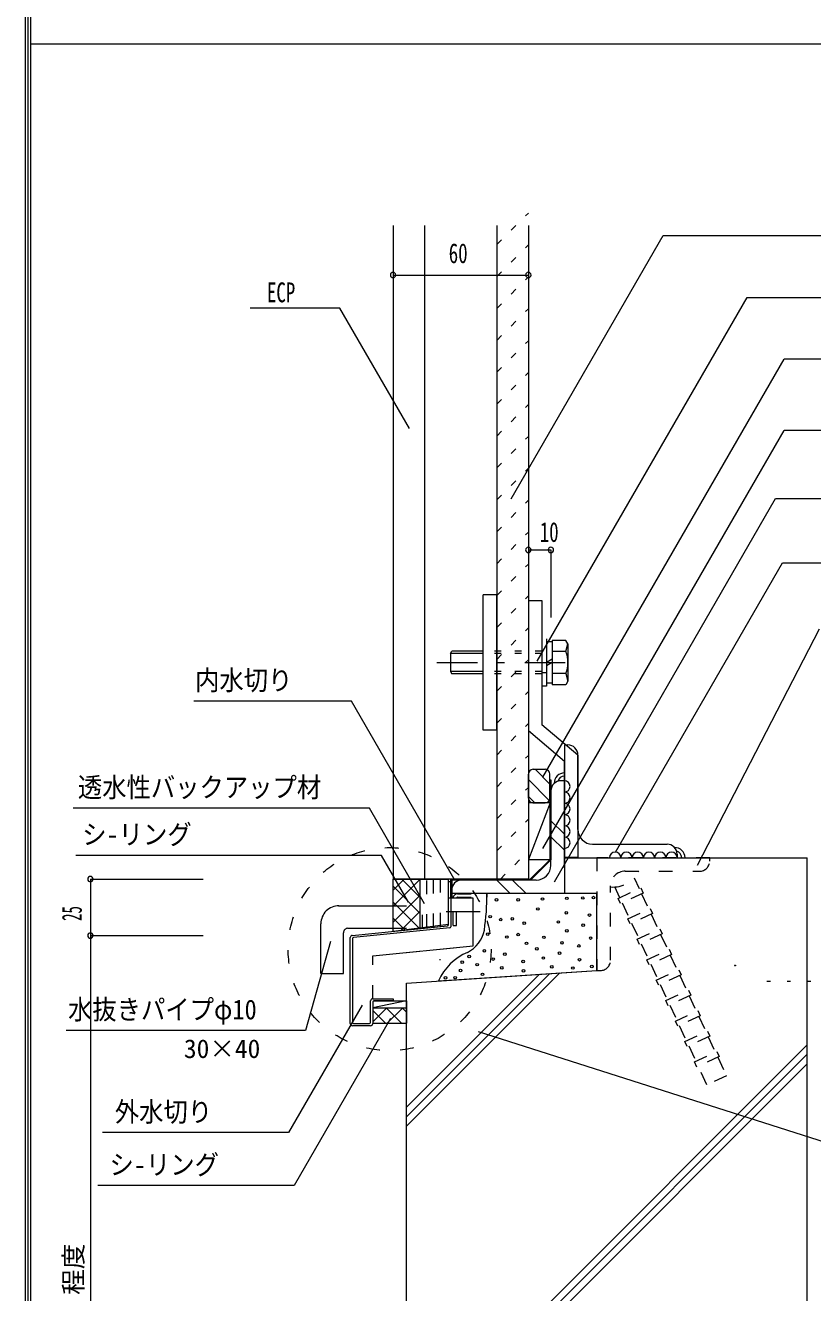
# Model space of a CAD drawing. Units: millimetres, scale not verified. Extents: x -1209 to 1209, y -852 to 852.
# Drawn here: x -1209 to -860, y -571 to -10 of the extents above; entities that cross this region are included whole.
import ezdxf
from ezdxf.enums import TextEntityAlignment as Align

# ---------------------------------------------------------------- set-up
doc = ezdxf.new("R2010")
doc.units = ezdxf.units.MM
doc.header["$LTSCALE"] = 3
for name, pattern in [('USER1', [3, 1, -2]), ('USER2', [5, 2, -3]), ('USER4', [13, 6, -3, 1, -3]), ('USER8', [3, 0.5, -2.5])]:
    doc.linetypes.add(name, pattern=pattern)
for name, color, linetype, lineweight in [('0-1_0-0WAKU', 7, 'Continuous', 18), ('0-2_0-1AL', 5, 'Continuous', 18), ('0-3_0-2SUNPO', 7, 'Continuous', 18), ('0-4_0-3STEEL', 6, 'Continuous', 18), ('0-5_0-4KANAMONO', 6, 'Continuous', 18), ('0-6_0-5FUKUSIZA', 3, 'Continuous', 18), ('0-7_0-6HIFUKU', 4, 'Continuous', 18), ('0-8_0-7KUTAI', 6, 'Continuous', 18), ('0-B_F-F_J_ADD', 6, 'USER8', 18)]:
    doc.layers.add(name, color=color, linetype=linetype, lineweight=lineweight)
doc.styles.add('ＭＳ ゴシック', font='')
doc.styles.get('ＭＳ ゴシック').set_extended_font_data('MS Gothic')

msp = doc.modelspace()

# ---------------------------------------------------------------- linework, layer by layer
at = {"layer": '0-1_0-0WAKU'}
for p, q in [((-1209.414, -852.414), (-1209.414, 852.414)), ((-1208.207, -851.207), (-1208.207, 851.207)), ((-1207, -850), (-1207, 850)), ((-1207, -17.85), (1207, -17.85))]:
    msp.add_line(p, q, dxfattribs=at)
at = {"layer": '0-2_0-1AL'}
for p, q in [((-1046.336, -98.386), (-1046.336, -388.152)), ((-1032.336, -98.386), (-1032.336, -388.152)), ((-1000.336, -98.386), (-1000.336, -388.152)), ((-986.336, -98.386), (-986.336, -388.152)), ((-986.336, -388.152), (-1046.336, -388.152))]:
    msp.add_line(p, q, dxfattribs=at)
at = {"layer": '0-3_0-2SUNPO'}
for p, q in [((-993.887, -219.635), (-926.496, -102.912)), ((-926.496, -102.912), (-785.849, -102.912)), ((-1046.336, -120.374), (-986.336, -120.374)), ((-982.462, -291.598), (-889.33, -130.287)), ((-889.33, -130.287), (-796.16, -130.287)), ((-1069.878, -135.084), (-1109.688, -135.084)), ((-1039.094, -188.403), (-1069.878, -135.084)), ((-979.871, -342.907), (-872.9, -157.627)), ((-754.594, -157.571), (-872.9, -157.627)), ((-979.871, -374.619), (-872.877, -189.3)), ((-769.205, -189.3), (-872.877, -189.3)), ((-974.807, -389.416), (-876.684, -219.46)), ((-876.684, -219.46), (-732.802, -219.46)), ((-947.737, -376.242), (-873.643, -247.909)), ((-873.643, -247.909), (-687.604, -247.909)), ((-911.313, -382.014), (-857.223, -277.172)), ((-1064.754, -309.241), (-1134.743, -309.241)), ((-1018.964, -388.552), (-1064.754, -309.241)), ((-1056.846, -356.707), (-1188.169, -356.707)), ((-1032.336, -399.159), (-1056.846, -356.707)), ((-1051.421, -377.615), (-1187.021, -377.615)), ((-1039.425, -398.393), (-1051.421, -377.615)), ((-1180.554, -388.152), (-1130.553, -388.152)), ((-1180.553, -388.152), (-1180.553, -403.15)), ((-1180.553, -403.15), (-1180.553, -703.11)), ((-1180.554, -413.15), (-1130.553, -413.15)), ((-1074.015, -415.787), (-1085.238, -455.201)), ((-1060.087, -443.986), (-1092.74, -500.543)), ((-1047.496, -449.947), (-1090.25, -523.999)), ((-1085.238, -455.201), (-1191.294, -455.201)), ((-1008.6, -455.637), (-796.371, -523.451)), ((-1092.74, -500.543), (-1175.236, -500.543)), ((-1090.25, -523.999), (-1177.327, -523.999))]:
    msp.add_line(p, q, dxfattribs=at)
at = {"layer": '0-3_0-2SUNPO', "linetype": 'USER4'}
msp.add_line((-1026.944, -292.151), (-964.615, -292.151), dxfattribs=at)
at = {"layer": '0-3_0-2SUNPO'}
msp.add_lwpolyline([(-986.336, -242.229), (-976.336, -242.229), (-976.336, -272.229)], dxfattribs=at)
at = {"layer": '0-3_0-2SUNPO', "linetype": 'USER2'}
msp.add_circle((-1047.855, -419.188), 45, dxfattribs=at)
at = {"layer": '0-3_0-2SUNPO'}
for centre, start, end in [((-1046.336, -120.375), 0, 180), ((-1046.336, -120.375), 180, 0), ((-986.336, -120.375), 0, 180), ((-986.336, -120.375), 180, 0), ((-986.336, -242.229), 0, 180), ((-976.336, -242.229), 0, 180), ((-986.336, -242.229), 180, 0), ((-976.336, -242.229), 180, 0), ((-1180.553, -388.152), 0, 180), ((-1180.553, -388.152), 180, 0), ((-1180.553, -413.15), 0, 180), ((-1180.553, -413.15), 180, 0)]:
    msp.add_arc(centre, 1.2, start, end, dxfattribs=at)
at = {"layer": '0-4_0-3STEEL'}
for p, q in [((-970.336, -328.654), (-970.336, -378.652)), ((-970.336, -328.654), (-968.836, -328.654)), ((-964.338, -366.154), (-964.336, -333.083)), ((-970.336, -344.554), (-971.836, -344.554)), ((-970.336, -344.554), (-970.336, -394.552)), ((-976.334, -382.054), (-976.336, -349.054)), ((-970.336, -368.272), (-976.336, -362.272)), ((-970.336, -375.343), (-976.336, -369.343)), ((-957.838, -372.652), (-924.815, -372.652)), ((-970.336, -378.652), (-920.338, -378.652)), ((-920.338, -377.152), (-920.338, -378.652)), ((-1020.335, -393.052), (-1020.335, -394.552)), ((-1020.334, -393.052), (-1020.334, -394.552)), ((-982.834, -388.552), (-1015.835, -388.552)), ((-982.834, -388.552), (-1015.834, -388.552)), ((-982.834, -388.552), (-1015.834, -388.552)), ((-994.37, -394.552), (-1000.369, -388.552)), ((-987.298, -394.552), (-993.298, -388.552)), ((-970.337, -394.552), (-1020.335, -394.552)), ((-970.336, -394.552), (-1020.334, -394.552))]:
    msp.add_line(p, q, dxfattribs=at)
for centre, radius, start, end in [((-968.836, -333.154), 4.5, 359.99998, 90), ((-971.836, -349.054), 4.5, 90, 180), ((-957.838, -366.154), 6.5, 180, 270), ((-924.838, -377.152), 4.5, 359.99998, 90), ((-982.834, -382.054), 6.5, 270, 0.00002), ((-1015.835, -393.052), 4.5, 90, 180), ((-1015.834, -393.052), 4.5, 90, 180), ((-1015.834, -393.052), 4.5, 90, 180)]:
    msp.add_arc(centre, radius, start, end, dxfattribs=at)
at = {"layer": '0-5_0-4KANAMONO'}
for p, q in [((-1006.336, -322.151), (-1006.336, -262.151)), ((-1000.336, -262.151), (-1006.336, -262.151)), ((-1000.336, -322.151), (-1000.336, -262.151)), ((-986.336, -264.651), (-986.336, -322.49)), ((-986.336, -264.651), (-980.336, -264.651)), ((-980.336, -264.651), (-980.336, -319.696)), ((-980.336, -281.651), (-980.336, -302.651)), ((-978.338, -281.651), (-978.338, -302.651)), ((-975.836, -282.95), (-978.338, -282.95)), ((-969.74, -282.336), (-975.836, -282.336)), ((-975.836, -282.336), (-975.836, -301.966)), ((-968.837, -283.9), (-969.74, -282.335)), ((-969.662, -287.243), (-968.837, -283.901)), ((-968.837, -283.901), (-968.837, -300.401)), ((-1020.889, -288.15), (-1020.313, -287.15)), ((-1020.889, -288.151), (-1020.889, -296.15)), ((-1006.336, -288.151), (-1020.889, -288.151)), ((-1006.336, -287.15), (-1020.313, -287.15)), ((-975.836, -290.707), (-978.338, -292.151)), ((-969.662, -287.243), (-975.836, -287.243)), ((-1020.889, -296.15), (-1020.313, -297.15)), ((-1006.336, -296.15), (-1020.889, -296.15)), ((-1006.336, -297.151), (-1020.313, -297.151)), ((-978.338, -296.651), (-980.336, -296.651)), ((-975.836, -292.151), (-978.338, -293.594)), ((-969.662, -297.058), (-975.836, -297.058)), ((-969.662, -297.058), (-968.837, -300.4)), ((-978.338, -302.651), (-980.336, -302.651)), ((-975.836, -301.351), (-978.338, -301.351)), ((-969.74, -301.966), (-975.836, -301.966)), ((-968.837, -300.401), (-969.74, -301.966)), ((-964.336, -333.152), (-980.336, -319.696)), ((-1000.336, -322.151), (-1006.336, -322.151)), ((-970.336, -335.946), (-986.336, -322.49)), ((-970.336, -383.152), (-970.336, -335.946)), ((-964.336, -333.152), (-964.336, -378.404)), ((-964.336, -352.9), (-964.336, -348.152)), ((-970.336, -354.15), (-970.336, -350.196)), ((-970.336, -378.404), (-964.336, -378.404)), ((-1020.737, -389.152), (-1020.737, -409.248)), ((-1020.737, -389.152), (-1020.737, -409.248)), ((-1070.516, -399.933), (-1046.336, -399.941)), ((-1078.336, -429.93), (-1078.336, -407.932)), ((-1066.245, -409.935), (-1046.336, -409.941)), ((-1064.439, -413.075), (-1022.187, -408.838)), ((-1021.187, -409.745), (-1063.891, -414.032)), ((-1068.336, -429.933), (-1068.336, -411.933)), ((-1065.339, -452.158), (-1065.339, -414.07)), ((-1065.339, -452.158), (-1065.339, -414.07)), ((-1064.341, -414.529), (-1064.341, -451.66)), ((-1064.341, -414.529), (-1064.341, -451.66)), ((-1025.735, -423.752), (-1025.335, -423.752)), ((-1078.336, -429.93), (-1068.336, -429.933)), ((-1056.339, -451.66), (-1056.339, -442.158)), ((-1055.339, -442.66), (-1055.339, -452.158)), ((-1055.339, -442.66), (-1055.339, -452.158)), ((-1056.339, -453.158), (-1064.339, -453.158)), ((-1063.841, -452.16), (-1056.839, -452.16))]:
    msp.add_line(p, q, dxfattribs=at)
at = {"layer": '0-5_0-4KANAMONO', "linetype": 'USER1'}
for p, q in [((-980.336, -287.15), (-1006.336, -287.15)), ((-980.336, -288.151), (-1006.336, -288.151)), ((-980.336, -296.15), (-1006.336, -296.15)), ((-980.336, -297.151), (-1006.336, -297.151))]:
    msp.add_line(p, q, dxfattribs=at)
at = {"layer": '0-5_0-4KANAMONO', "linetype": 'USER2'}
for p, q in [((-1019.739, -408.701), (-1019.739, -396.659)), ((-1019.739, -408.701), (-1019.739, -396.659)), ((-1018.238, -408.701), (-1018.238, -396.657)), ((-1017.738, -396.157), (-1004.735, -396.157)), ((-1017.738, -396.157), (-1004.735, -396.157)), ((-1004.735, -394.659), (-1004.735, -396.157)), ((-1046.336, -399.948), (-1033.336, -399.956)), ((-1033.336, -409.956), (-1033.336, -399.956)), ((-1046.336, -409.948), (-1033.336, -409.956)), ((-1055.341, -441.158), (-1055.341, -422.215))]:
    msp.add_line(p, q, dxfattribs=at)
at = {"layer": '0-5_0-4KANAMONO'}
msp.add_lwpolyline([(-1020.736, -396.152), (-1020.736, -388.152), (-985.502, -388.152), (-976.736, -379.386), (-976.736, -344.152), (-976.336, -344.152), (-976.336, -379.552), (-985.336, -388.552), (-1020.336, -388.552), (-1020.336, -396.152)], close=True, dxfattribs=at)
msp.add_lwpolyline([(-1020.736, -396.152), (-1020.736, -388.152), (-985.502, -388.152), (-976.736, -379.386), (-976.736, -344.152), (-976.336, -344.152), (-976.336, -379.552), (-985.336, -388.552), (-1020.336, -388.552), (-1020.336, -396.152)], close=True, dxfattribs=at)
for points in [[(-1021.737, -408.34), (-1021.737, -389.152), (-1020.737, -389.152)], [(-1021.737, -408.34), (-1021.737, -389.152), (-1020.737, -389.152)], [(-1055.341, -422.215), (-1010.738, -417.739), (-1010.738, -396.658), (-1021.737, -396.658)], [(-1055.339, -441.158), (-1046.338, -441.158), (-1046.338, -442.16), (-1054.839, -442.16)], [(-1055.339, -441.158), (-1046.338, -441.158), (-1046.338, -442.16), (-1054.839, -442.16)]]:
    msp.add_lwpolyline(points, dxfattribs=at)
at = {"layer": '0-5_0-4KANAMONO', "linetype": 'USER2'}
for points in [[(-1055.341, -441.158), (-1055.341, -422.215), (-1010.738, -417.739), (-1010.738, -396.658), (-1021.737, -396.658)], [(-1019.739, -408.701), (-1018.238, -408.701), (-1018.238, -396.657)], [(-1017.739, -394.659), (-1004.735, -394.659), (-1004.735, -396.157)]]:
    msp.add_lwpolyline(points, dxfattribs=at)
at = {"layer": '0-5_0-4KANAMONO'}
for centre, radius, start, end in [((-983.837, -292.151), 15, 340.90302, 19.097), ((-1070.336, -407.932), 8, 89.98428, 180), ((-1066.336, -411.933), 2, 89.98428, 180), ((-1022.237, -408.34), 0.5, 275.72675, 0), ((-1022.237, -408.34), 0.5, 275.72675, 0), ((-1021.237, -409.248), 0.5, 275.73214, 0), ((-1021.237, -409.248), 0.5, 275.73214, 0), ((-1064.339, -414.07), 1, 95.72675, 180), ((-1063.841, -414.529), 0.5, 95.73214, 180), ((-1055.339, -442.158), 1, 90, 180), ((-1054.839, -442.66), 0.5, 90, 180), ((-1054.839, -442.66), 0.5, 90, 180), ((-1064.339, -452.158), 1, 180, 270), ((-1063.841, -451.66), 0.5, 180, 270), ((-1056.839, -451.66), 0.5, 270, 0), ((-1056.339, -452.158), 1, 270, 0)]:
    msp.add_arc(centre, radius, start, end, dxfattribs=at)
at = {"layer": '0-5_0-4KANAMONO', "linetype": 'USER2'}
for centre, radius in [((-1017.739, -396.659), 2), ((-1017.739, -396.659), 2), ((-1017.738, -396.657), 0.5), ((-1017.738, -396.657), 0.5)]:
    msp.add_arc(centre, radius, 90, 180, dxfattribs=at)
at = {"layer": '0-6_0-5FUKUSIZA', "linetype": 'USER1'}
for p, q in [((-1000.336, -106.909), (-986.336, -92.909)), ((-1000.336, -121.051), (-986.336, -107.051)), ((-1000.336, -135.193), (-986.336, -121.193)), ((-1000.336, -149.335), (-986.336, -135.335)), ((-1000.336, -163.477), (-986.336, -149.477)), ((-1000.336, -177.62), (-986.336, -163.62)), ((-1000.336, -191.762), (-986.336, -177.762)), ((-1000.336, -205.904), (-986.336, -191.904)), ((-1000.336, -220.046), (-986.336, -206.046)), ((-1000.336, -234.188), (-986.336, -220.188)), ((-1000.336, -248.33), (-986.336, -234.33)), ((-1000.336, -262.472), (-986.336, -248.472)), ((-1000.336, -276.615), (-986.336, -262.615)), ((-1000.336, -290.757), (-986.336, -276.757)), ((-1000.336, -304.899), (-986.336, -290.899)), ((-1000.336, -319.041), (-986.336, -305.041)), ((-1000.336, -333.183), (-986.336, -319.183)), ((-1000.336, -347.325), (-986.336, -333.325)), ((-1000.336, -361.467), (-986.336, -347.467)), ((-1000.336, -375.609), (-986.336, -361.609)), ((-998.737, -388.152), (-986.336, -375.752))]:
    msp.add_line(p, q, dxfattribs=at)
at = {"layer": '0-6_0-5FUKUSIZA'}
for p, q in [((-986.335, -352.256), (-986.335, -341.606)), ((-984.205, -339.476), (-978.881, -339.476)), ((-983.349, -339.476), (-976.751, -346.074)), ((-976.751, -352.256), (-976.751, -341.606)), ((-986.335, -344.021), (-977.036, -353.32)), ((-986.335, -351.552), (-983.501, -354.386)), ((-986.335, -354.386), (-986.335, -379.386)), ((-976.736, -354.386), (-986.335, -379.386)), ((-976.736, -354.386), (-986.335, -354.386)), ((-984.335, -354.386), (-978.876, -354.386)), ((-976.736, -379.386), (-976.736, -354.386)), ((-986.335, -379.386), (-976.735, -379.386)), ((-1046.336, -393.073), (-1041.416, -388.152)), ((-1046.336, -400.144), (-1034.345, -388.152)), ((-1046.336, -411.339), (-1046.336, -388.152)), ((-1046.336, -388.152), (-1021.737, -388.152)), ((-1034.336, -403.348), (-1046.336, -391.348)), ((-1034.336, -396.277), (-1042.461, -388.152)), ((-1034.336, -410.056), (-1034.336, -388.152)), ((-1021.737, -408.34), (-1021.737, -388.152)), ((-1046.336, -407.215), (-1034.336, -395.215)), ((-1034.666, -410.089), (-1046.336, -398.419)), ((-1043.058, -411.007), (-1034.336, -402.286)), ((-1007.759, -402.679), (-1022.714, -402.679)), ((-1007.759, -402.679), (-1022.714, -402.679)), ((-1041.023, -410.804), (-1046.336, -405.49)), ((-1021.737, -408.34), (-1046.336, -411.339)), ((-1040.339, -442.16), (-1055.339, -445.267)), ((-1040.339, -442.16), (-1055.339, -445.267)), ((-1055.339, -442.656), (-1055.339, -451.756)), ((-1055.339, -442.66), (-1055.339, -451.756)), ((-1054.839, -442.16), (-1040.339, -442.16)), ((-1054.839, -442.16), (-1040.339, -442.16)), ((-1040.339, -442.16), (-1040.339, -452.051)), ((-1055.339, -445.16), (-1040.339, -445.16)), ((-1055.339, -451.437), (-1049.061, -445.16)), ((-1055.339, -445.16), (-1040.339, -445.16)), ((-1055.339, -451.437), (-1049.061, -445.16)), ((-1055.339, -446.332), (-1049.621, -452.051)), ((-1055.339, -446.332), (-1049.621, -452.051)), ((-1049.441, -445.16), (-1042.55, -452.051)), ((-1049.441, -445.16), (-1042.55, -452.051)), ((-1048.882, -452.051), (-1041.99, -445.16)), ((-1048.882, -452.051), (-1041.99, -445.16)), ((-1042.37, -445.16), (-1040.339, -447.19)), ((-1042.37, -445.16), (-1040.339, -447.19)), ((-1055.339, -452.051), (-1040.339, -452.051)), ((-1055.339, -452.051), (-1040.339, -452.051))]:
    msp.add_line(p, q, dxfattribs=at)
at = {"layer": '0-6_0-5FUKUSIZA', "linetype": 'USER2'}
for p, q in [((-1031.336, -409.755), (-1031.336, -388.152)), ((-1028.336, -409.455), (-1028.336, -388.152)), ((-1025.336, -409.154), (-1025.336, -388.152))]:
    msp.add_line(p, q, dxfattribs=at)
at = {"layer": '0-6_0-5FUKUSIZA'}
for centre, radius, start, end in [((-984.205, -341.606), 2.13, 90, 180), ((-978.881, -341.606), 2.13, 0, 90), ((-970.336, -345.557), 4.5, 89.99993, 181.80605), ((-970.336, -345.557), 3, 89.99993, 164.93542), ((-970.336, -347.054), 2.5, 270.00002, 90), ((-984.205, -352.256), 2.13, 180, 270), ((-978.881, -352.256), 2.13, 270, 0), ((-970.336, -352.054), 2.5, 270.00002, 90), ((-970.336, -357.054), 2.5, 270.00002, 90), ((-970.336, -362.054), 2.5, 270.00002, 90), ((-970.336, -367.054), 2.5, 270.00002, 90), ((-970.336, -372.053), 2.5, 270.00002, 90), ((-947.836, -378.652), 2.5, 0.00002, 180), ((-942.836, -378.652), 2.5, 0.00002, 180), ((-937.836, -378.652), 2.5, 0.00002, 180), ((-932.836, -378.652), 2.5, 0.00002, 180), ((-927.837, -378.652), 2.5, 0.00002, 180), ((-922.838, -378.652), 2.5, 0.00002, 180), ((-921.341, -378.652), 4.5, 359.99993, 91.80605), ((-921.341, -378.652), 3, 359.99993, 74.93542), ((-1054.839, -442.66), 0.5, 90, 180)]:
    msp.add_arc(centre, radius, start, end, dxfattribs=at)
at = {"layer": '0-7_0-6HIFUKU'}
for centre in [(-1000.467, -397.309), (-990.875, -397.309), (-980.046, -396.979), (-969.259, -396.665), (-962.225, -396.513), (-957.425, -396.351), (-1003.244, -404.788), (-982.124, -401.397), (-969.497, -403.129), (-959.241, -404.093), (-998.602, -406.094), (-993.452, -405.769), (-988.149, -407.655), (-973.023, -407.159), (-962.033, -408.594), (-1004.371, -412.544), (-995.861, -413.826), (-990.875, -412.749), (-979.425, -413.977), (-969.3, -411.048), (-958.703, -414.28), (-1005.847, -419.926), (-996.745, -421.431), (-996.745, -421.431), (-987.152, -416.639), (-982.603, -419.081), (-972.49, -421.002), (-971.432, -416.373), (-963.902, -417.771), (-1015.655, -424.996), (-1012.562, -422.453), (-1009.01, -426.076), (-1001.868, -423.597), (-998.146, -427.487), (-988.682, -424.693), (-979.684, -423.132), (-975.961, -427.022), (-963.635, -423.894), (-958.158, -426.906), (-1023.056, -431.94), (-1018.807, -431.85), (-1016.393, -428.686), (-1006.681, -430.383), (-988.496, -428.807), (-966.622, -427.575)]:
    msp.add_circle(centre, 0.567, dxfattribs=at)
at = {"layer": '0-8_0-7KUTAI', "color": 4}
for p, q in [((-955.901, -378.652), (-862.636, -378.652)), ((-955.901, -394.552), (-1004.735, -394.552)), ((-1040.339, -497.732), (-972.343, -429.736)), ((-1040.339, -493.49), (-976.885, -430.035)), ((-1040.339, -489.247), (-981.427, -430.335)), ((-1040.339, -639.247), (-862.636, -461.544)), ((-1040.339, -643.49), (-862.636, -465.787)), ((-1040.339, -647.732), (-862.636, -470.03))]:
    msp.add_line(p, q, dxfattribs=at)
at = {"layer": '0-8_0-7KUTAI', "color": 7, "linetype": 'USER2'}
for p, q in [((-943.401, -384.652), (-910.401, -384.652)), ((-939.401, -387.6), (-937.183, -392.356)), ((-949.901, -424.152), (-949.901, -391.152)), ((-945.821, -396.383), (-948.038, -391.628)), ((-944.764, -398.649), (-941.594, -405.446)), ((-936.127, -394.621), (-932.957, -401.419)), ((-931.901, -403.684), (-928.731, -410.482)), ((-940.538, -407.712), (-937.368, -414.509)), ((-927.675, -412.747), (-924.505, -419.545)), ((-936.312, -416.775), (-933.142, -423.572)), ((-932.085, -425.838), (-928.916, -432.635)), ((-923.448, -421.811), (-920.279, -428.608)), ((-919.222, -430.874), (-916.053, -437.671)), ((-927.859, -434.901), (-924.69, -441.698)), ((-914.996, -439.937), (-911.826, -446.734)), ((-923.633, -443.964), (-920.463, -450.762)), ((-910.77, -449), (-907.6, -455.797)), ((-919.407, -453.027), (-916.237, -459.825)), ((-906.544, -458.063), (-903.374, -464.86)), ((-915.181, -462.09), (-912.011, -468.888))]:
    msp.add_line(p, q, dxfattribs=at)
for points in [[(-905.901, -380.152), (-905.901, -378.652), (-955.901, -378.652), (-955.901, -428.652), (-954.401, -428.652)], [(-902.317, -467.126), (-898.514, -475.283), (-907.151, -479.31), (-910.955, -471.153)]]:
    msp.add_lwpolyline(points, dxfattribs=at)
at = {"layer": '0-8_0-7KUTAI', "color": 4}
for points in [[(-675.43, -601.11), (-862.636, -601.11), (-862.636, -378.652)], [(-1026.188, -433.286), (-955.901, -428.652), (-955.901, -394.552)], [(-1040.339, -759.641), (-1040.339, -434.219), (-955.901, -428.652)]]:
    msp.add_lwpolyline(points, dxfattribs=at)
at = {"layer": '0-8_0-7KUTAI', "color": 7, "linetype": 'USER2'}
for points in [[(-935.461, -394.311), (-945.43, -398.959), (-946.487, -396.694), (-936.517, -392.045)], [(-931.235, -403.374), (-941.204, -408.023), (-942.261, -405.757), (-932.291, -401.108)], [(-927.008, -412.437), (-936.978, -417.086), (-938.034, -414.82), (-928.065, -410.171)], [(-922.782, -421.5), (-932.752, -426.149), (-933.808, -423.883), (-923.839, -419.234)], [(-918.556, -430.563), (-928.525, -435.212), (-929.582, -432.946), (-919.613, -428.297)], [(-914.33, -439.626), (-924.299, -444.275), (-925.356, -442.009), (-915.386, -437.36)], [(-910.104, -448.689), (-920.073, -453.338), (-921.13, -451.072), (-911.16, -446.423)], [(-905.877, -457.752), (-915.847, -462.401), (-916.903, -460.135), (-906.934, -455.486)], [(-901.651, -466.815), (-911.621, -471.464), (-912.677, -469.198), (-902.708, -464.55)]]:
    msp.add_lwpolyline(points, close=True, dxfattribs=at)
at = {"layer": '0-8_0-7KUTAI', "color": 4}
msp.add_circle((-894.685, -426.456), 0.2, dxfattribs=at)
at = {"layer": '0-8_0-7KUTAI', "color": 7, "linetype": 'USER2'}
for centre, radius, start, end in [((-910.401, -380.152), 4.5, 270, 0), ((-943.401, -391.152), 6.5, 90, 180), ((-948.831, -378.652), 13, 265.2776, 332.51357), ((-954.401, -424.152), 4.5, 270, 0)]:
    msp.add_arc(centre, radius, start, end, dxfattribs=at)
at = {"layer": '0-8_0-7KUTAI', "color": 4}
for centre, radius, start, end in [((-1105.65, -395.753), 100.921, 351.45368, 0.68189), ((-1019.652, -408.038), 14.067, 296.55038, 348.87994), ((-1003.659, -443.274), 24.644, 113.19232, 156.09062)]:
    msp.add_arc(centre, radius, start, end, dxfattribs=at)
at = {"layer": '0-B_F-F_J_ADD'}
msp.add_line((-807.008, -433.511), (-887.008, -433.511), dxfattribs=at)

# ---------------------------------------------------------------- texts
at = {"layer": '0-3_0-2SUNPO', "style": 'ＭＳ ゴシック'}
for s, height, width, p in [('60', 8.798, 0.7, (-1021.642, -117.743)), ('ECP', 8.798, 0.7, (-1102.278, -135.084)), ('10', 8.798, 0.7, (-981.29, -241.329)), ('内水切り', 8.791, 0.9, (-1134.143, -307.009)), ('透水性バックアップ材', 8.791, 0.9, (-1186.128, -354.475)), ('シ-リング', 8.791, 0.9, (-1184.19, -375.383)), ('水抜きパイプφ10', 8.791, 0.9, (-1190.499, -452.969)), ('外水切り', 8.791, 0.9, (-1169.729, -498.31)), ('シ-リング', 8.791, 0.9, (-1172.097, -521.767))]:
    msp.add_text(s, height=height, dxfattribs=dict(at, width=width)).set_placement(p, align=Align.BOTTOM_LEFT)
at = {"layer": '0-3_0-2SUNPO', "style": 'ＭＳ ゴシック', "width": 0.55}
msp.add_text('25', height=8.791, rotation=90, dxfattribs=at).set_placement((-1181.765, -406.684), align=Align.BOTTOM_LEFT)
at = {"layer": '0-3_0-2SUNPO', "style": 'ＭＳ ゴシック'}
msp.add_text('30×40', height=8.303, dxfattribs=at).set_placement((-1139.095, -469.956), align=Align.BOTTOM_LEFT)
msp.add_text('程度', height=8.303, rotation=90, dxfattribs=at).set_placement((-1181.453, -572.398), align=Align.BOTTOM_LEFT)

doc.saveas('drawing.dxf')
